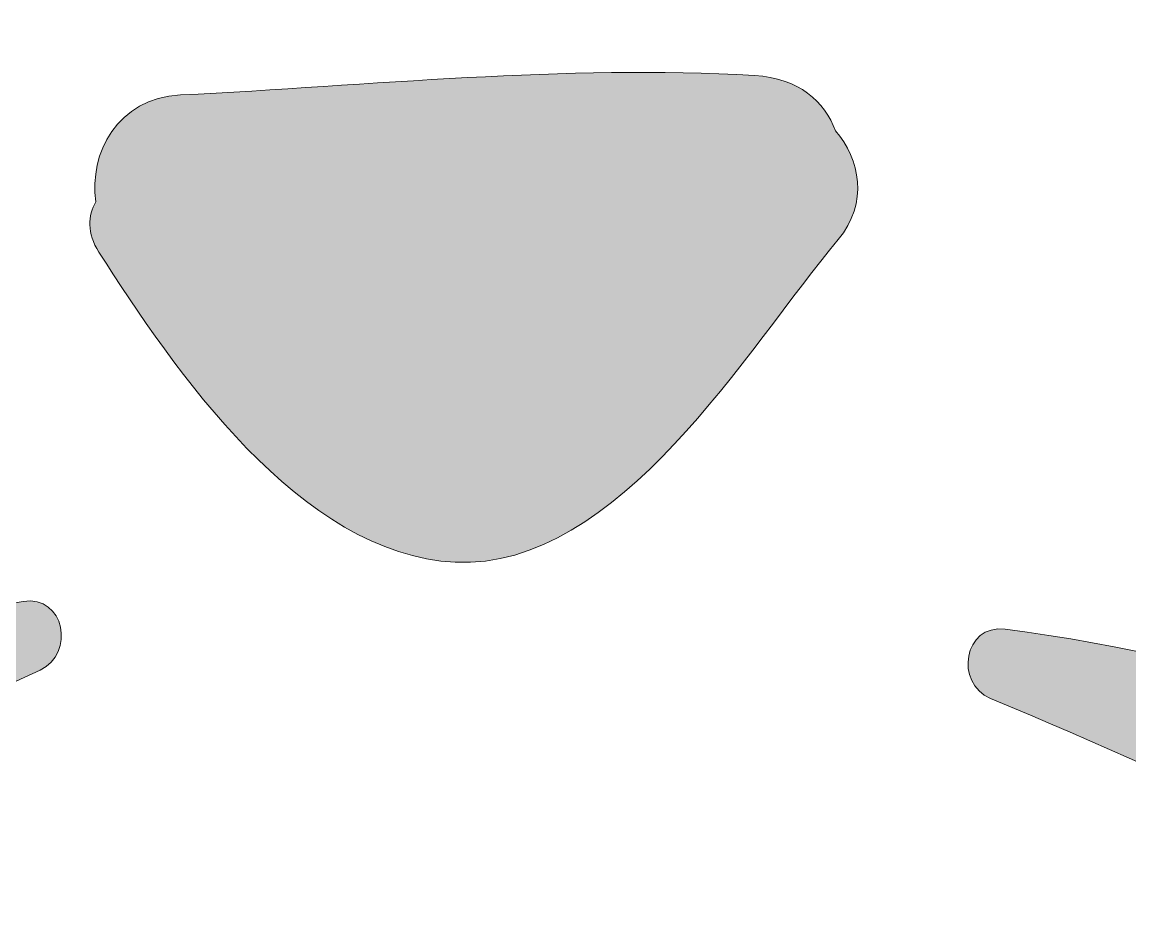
# Model space of a CAD drawing. Header units: inches. Extents: x 0.1 to 11.9, y -11.5 to -0.5.
# Drawn here: x 5.296 to 6.936, y -9.563 to -8.241 of the extents above; entities that cross this region are included whole.
import ezdxf

# ---------------------------------------------------------------- set-up
doc = ezdxf.new("R2010")
doc.units = ezdxf.units.IN
doc.header["$MEASUREMENT"] = 0
doc.layers.add('Layer 1', color=7, linetype='Continuous')

# ---------------------------------------------------------------- blocks, each defined once
blk = doc.blocks.new('block 8')
at = {"layer": 'Layer 1', "true_color": 0xffffff}
h = blk.add_hatch(color=7, dxfattribs=at)
h.dxf.hatch_style = 2
edge = h.paths.add_edge_path()
edge.add_spline(control_points=[(8.6175, -10.0805), (8.1049, -9.6224), (7.4428, -9.229), (6.7518, -9.1409), (6.69, -9.133), (6.6766, -9.2211), (6.7299, -9.2435), (7.3633, -9.5094), (7.9336, -9.8002), (8.4091, -10.307), (8.5619, -10.4698), (8.7875, -10.2324), (8.6175, -10.0805)], knot_values=[0, 0, 0, 0, 1, 1, 1, 2, 2, 2, 3, 3, 3, 4, 4, 4, 4], degree=3, periodic=1)
at = {"layer": 'Layer 1', "lineweight": 0}
blk.add_open_spline([(8.6175, -10.0805), (8.1049, -9.6224), (7.4428, -9.229), (6.7518, -9.1409), (6.69, -9.133), (6.6766, -9.2211), (6.7299, -9.2435), (7.3633, -9.5094), (7.9336, -9.8002), (8.4091, -10.307), (8.5619, -10.4698), (8.7875, -10.2324), (8.6175, -10.0805)], degree=3, knots=[0, 0, 0, 0, 1, 1, 1, 2, 2, 2, 3, 3, 3, 4, 4, 4, 4], dxfattribs=at)
blk = doc.blocks.new('block 9')
at = {"layer": 'Layer 1', "true_color": 0xffffff}
h = blk.add_hatch(color=7, dxfattribs=at)
h.dxf.hatch_style = 2
edge = h.paths.add_edge_path()
edge.add_spline(control_points=[(3.465, -10.103), (3.9615, -9.6276), (4.6098, -9.2116), (5.2973, -9.0998), (5.3588, -9.0898), (5.3752, -9.1774), (5.3227, -9.2016), (4.6988, -9.4892), (4.1389, -9.7994), (3.681, -10.3222), (3.534, -10.4902), (3.3003, -10.2606), (3.465, -10.103)], knot_values=[0, 0, 0, 0, 1, 1, 1, 2, 2, 2, 3, 3, 3, 4, 4, 4, 4], degree=3, periodic=1)
at = {"layer": 'Layer 1', "lineweight": 0}
blk.add_open_spline([(3.465, -10.103), (3.9615, -9.6276), (4.6098, -9.2116), (5.2973, -9.0998), (5.3588, -9.0898), (5.3752, -9.1774), (5.3227, -9.2016), (4.6988, -9.4892), (4.1389, -9.7994), (3.681, -10.3222), (3.534, -10.4902), (3.3003, -10.2606), (3.465, -10.103)], degree=3, knots=[0, 0, 0, 0, 1, 1, 1, 2, 2, 2, 3, 3, 3, 4, 4, 4, 4], dxfattribs=at)
blk = doc.blocks.new('block 7')
at = {"layer": 'Layer 1', "true_color": 0xffffff}
h = blk.add_hatch(color=7, dxfattribs=at)
h.dxf.hatch_style = 2
edge = h.paths.add_edge_path()
edge.add_spline(control_points=[(6.5002, -8.4024), (6.4851, -8.3594), (6.4456, -8.3243), (6.3807, -8.3204), (6.0991, -8.3044), (5.8119, -8.3355), (5.5303, -8.3494), (5.4367, -8.3542), (5.3949, -8.4363), (5.4052, -8.5076), (5.3933, -8.5279), (5.3917, -8.5542), (5.4096, -8.5821), (5.5207, -8.7561), (5.7075, -9.0306), (5.9374, -9.0417), (6.1792, -9.0533), (6.3708, -8.7231), (6.5042, -8.5637), (6.5496, -8.5096), (6.5369, -8.4438), (6.5002, -8.4024)], knot_values=[0, 0, 0, 0, 1, 1, 1, 2, 2, 2, 3, 3, 3, 4, 4, 4, 5, 5, 5, 6, 6, 6, 7, 7, 7, 7], degree=3, periodic=1)
at = {"layer": 'Layer 1', "lineweight": 0}
blk.add_open_spline([(6.5002, -8.4024), (6.4851, -8.3594), (6.4456, -8.3243), (6.3807, -8.3204), (6.0991, -8.3044), (5.8119, -8.3355), (5.5303, -8.3494), (5.4367, -8.3542), (5.3949, -8.4363), (5.4052, -8.5076), (5.3933, -8.5279), (5.3917, -8.5542), (5.4096, -8.5821), (5.5207, -8.7561), (5.7075, -9.0306), (5.9374, -9.0417), (6.1792, -9.0533), (6.3708, -8.7231), (6.5042, -8.5637), (6.5496, -8.5096), (6.5369, -8.4438), (6.5002, -8.4024)], degree=3, knots=[0, 0, 0, 0, 1, 1, 1, 2, 2, 2, 3, 3, 3, 4, 4, 4, 5, 5, 5, 6, 6, 6, 7, 7, 7, 7], dxfattribs=at)
at = {"layer": 'Layer 1'}
for name in ['block 9', 'block 8']:
    blk.add_blockref(name, (0, 0), dxfattribs=at)
blk = doc.blocks.new('block 22')
at = {"layer": 'Layer 1', "true_color": 0xffffff}
h = blk.add_hatch(color=7, dxfattribs=at)
h.dxf.hatch_style = 2
edge = h.paths.add_edge_path()
edge.add_spline(control_points=[(11.6034, -5.0927), (11.3498, -3.6746), (10.5302, -2.4455), (9.2954, -1.6318), (8.0615, -0.8187), (6.5606, -0.5177), (5.0692, -0.7844), (3.5778, -1.0511), (2.2742, -1.8536), (1.3986, -3.044), (0.5223, -4.2352), (0.1794, -5.6722), (0.433, -7.0902), (0.6866, -8.5083), (1.5063, -9.7374), (2.741, -10.5511), (3.6817, -11.1709), (4.7775, -11.4932), (5.906, -11.4932), (6.2578, -11.4932), (6.6128, -11.4618), (6.9673, -11.3985), (8.4586, -11.1318), (9.7622, -10.3293), (10.6379, -9.1389), (11.5141, -7.9477), (11.857, -6.5107), (11.6034, -5.0927)], knot_values=[0, 0, 0, 0, 1, 1, 1, 2, 2, 2, 3, 3, 3, 4, 4, 4, 5, 5, 5, 6, 6, 6, 7, 7, 7, 8, 8, 8, 9, 9, 9, 9], degree=3, periodic=1)
edge = h.paths.add_edge_path()
edge.add_spline(control_points=[(6.0182, -11.3142), (3.1384, -11.3142), (0.7955, -8.9712), (0.7955, -6.0914), (0.7955, -3.2116), (3.1384, -0.8687), (6.0182, -0.8687), (8.898, -0.8687), (11.2409, -3.2116), (11.2409, -6.0914), (11.2409, -8.9712), (8.898, -11.3142), (6.0182, -11.3142)], knot_values=[0, 0, 0, 0, 1, 1, 1, 2, 2, 2, 3, 3, 3, 4, 4, 4, 4], degree=3, periodic=1)
edge = h.paths.add_edge_path()
edge.add_spline(control_points=[(0.5332, -7.0723), (0.131, -4.8233), (1.2975, -2.6329), (3.2756, -1.5293), (1.7297, -2.4621), (0.6937, -4.158), (0.6937, -6.0914), (0.6937, -8.6974), (2.5757, -10.8719), (5.0518, -11.3278), (4.2492, -11.2074), (3.4812, -10.917), (2.797, -10.4661), (1.5858, -9.6679), (0.7818, -8.4626), (0.5332, -7.0723)], knot_values=[0, 0, 0, 0, 1, 1, 1, 2, 2, 2, 3, 3, 3, 4, 4, 4, 5, 5, 5, 5], degree=3, periodic=1)
edge = h.paths.add_edge_path()
edge.add_spline(control_points=[(10.5559, -9.0786), (10.0616, -9.7505), (9.4283, -10.2962), (8.7011, -10.689), (10.2799, -9.7641), (11.3427, -8.0497), (11.3427, -6.0914), (11.3427, -3.4863), (9.462, -1.3125), (6.9871, -0.8556), (7.7889, -0.9762), (8.5559, -1.2664), (9.2394, -1.7168), (10.4506, -2.515), (11.2546, -3.7203), (11.5032, -5.1106), (11.7519, -6.5009), (11.4154, -7.9101), (10.5559, -9.0786)], knot_values=[0, 0, 0, 0, 1, 1, 1, 2, 2, 2, 3, 3, 3, 4, 4, 4, 5, 5, 5, 6, 6, 6, 6], degree=3, periodic=1)
at = {"layer": 'Layer 1', "lineweight": 0}
for points, knots in [([(11.6034, -5.0927), (11.3498, -3.6746), (10.5302, -2.4455), (9.2954, -1.6318), (8.0615, -0.8187), (6.5606, -0.5177), (5.0692, -0.7844), (3.5778, -1.0511), (2.2742, -1.8536), (1.3986, -3.044), (0.5223, -4.2352), (0.1794, -5.6722), (0.433, -7.0902), (0.6866, -8.5083), (1.5063, -9.7374), (2.741, -10.5511), (3.6817, -11.1709), (4.7775, -11.4932), (5.906, -11.4932), (6.2578, -11.4932), (6.6128, -11.4618), (6.9673, -11.3985), (8.4586, -11.1318), (9.7622, -10.3293), (10.6379, -9.1389), (11.5141, -7.9477), (11.857, -6.5107), (11.6034, -5.0927)], [0, 0, 0, 0, 1, 1, 1, 2, 2, 2, 3, 3, 3, 4, 4, 4, 5, 5, 5, 6, 6, 6, 7, 7, 7, 8, 8, 8, 9, 9, 9, 9]), ([(6.0182, -11.3142), (3.1384, -11.3142), (0.7955, -8.9712), (0.7955, -6.0914), (0.7955, -3.2116), (3.1384, -0.8687), (6.0182, -0.8687), (8.898, -0.8687), (11.2409, -3.2116), (11.2409, -6.0914), (11.2409, -8.9712), (8.898, -11.3142), (6.0182, -11.3142)], [0, 0, 0, 0, 1, 1, 1, 2, 2, 2, 3, 3, 3, 4, 4, 4, 4])]:
    blk.add_open_spline(points, degree=3, knots=knots, dxfattribs=at)
blk = doc.blocks.new('block 2')
at = {"layer": 'Layer 1'}
for name in ['block 22', 'block 7']:
    blk.add_blockref(name, (0, 0), dxfattribs=at)

msp = doc.modelspace()

# ---------------------------------------------------------------- block references
at = {"layer": 'Layer 1'}
msp.add_blockref('block 2', (0, 0), dxfattribs=at)

doc.saveas('drawing.dxf')
